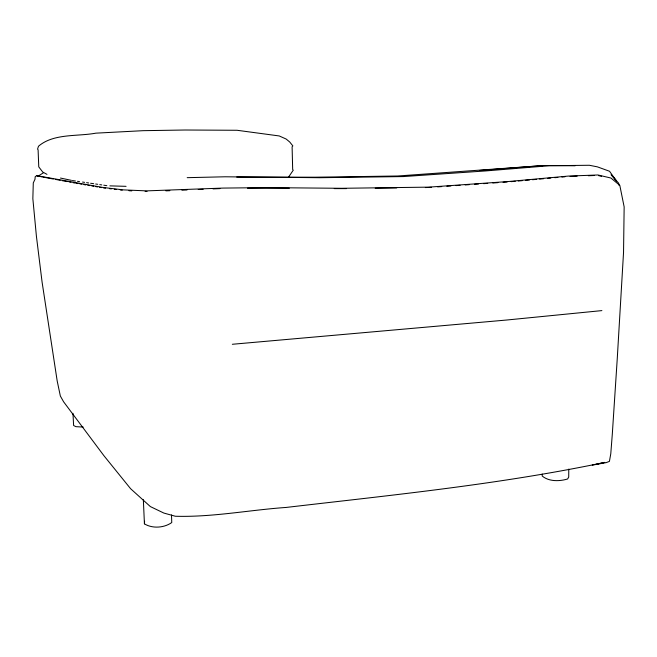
<?xml version="1.0" encoding="UTF-8"?>
<svg xmlns="http://www.w3.org/2000/svg" width="657" height="657" viewBox="0 0 657 657"><rect width="100%" height="100%" fill="white"/><g stroke="black" fill="none" stroke-linecap="round" stroke-linejoin="round"><path stroke-width="0.99" d="M542.222 474.067L542.214 476.038C548.948 481.712 559.534 481.441 567.623 478.978L568.716 477.015L568.781 469.09M171.502 514.957L171.756 522.553C164.143 527.932 152.449 528.795 144.433 523.851L144.573 521.239M288.793 176.749L293.252 170.196L292.677 169.547L292.102 146.823L292.833 145.879L289.745 142.027L286.165 139.046L279.225 135.95L237.07 130.275L185.044 130.012L143.169 130.677L95.889 133.157C77.395 136.623 53.644 133.231 38.492 146.232L37.556 149.147L38.098 149.804L38.763 166.878L42.713 172.019L46.976 174.36M595.152 464.507L604.744 462.397C499.78 484.381 392.664 494.976 286.214 507.434C249.274 510.013 212.425 517.346 175.337 516.246L163.88 513.068L150.396 506.604L130.595 488.701L103.888 455.662L63.606 401.797L60.345 396.007L57.184 380.937L42.081 282.058L36.414 236.257L32.85 198.669L33.285 182.925L35.002 179.221L35.182 176.749L36.726 175.657L39.083 175.567L43.526 172.717M592.277 465.14L606.165 462.635L609.417 461.395L610.78 453.749L612.299 434.236L617.276 358.369L623.542 252.378L624.15 206.898L619.806 185.373L610.92 178.031L597.927 174.976L568.354 176.076L508.493 181.513L428.799 187.138L341.755 188.296L266.142 187.631L223.035 188.083L146.536 190.875L123.459 189.889L102.779 187.434L36.726 175.657L39.083 175.567M601.886 310.605L506.826 320.008L232.34 344.276M511.179 181.652L515.244 181.283M518.291 181.012L522.348 180.642M525.395 180.363L529.452 179.993M532.499 179.722L536.555 179.353M539.602 179.074L543.659 178.712M547.716 178.343L550.763 178.063M554.82 177.694L557.867 177.423M561.924 177.053L564.971 176.774M543.117 165.58L397.657 176.002L315.155 177.209L236.709 177.061M479.807 170.45L543.577 165.539L575.13 165.778M431.485 187.319L425.35 187.574M437.619 186.884L441.709 186.596M446.817 186.235L450.907 185.947M456.015 185.594L460.105 185.307M465.213 184.946L469.303 184.658M474.411 184.297L478.501 184.009M483.609 183.656L487.699 183.369M492.807 183.007L497.916 182.646M503.032 182.293L507.114 182.005M181.923 190.193L187.015 189.98M83.217 427.083L75.949 426.664L73.617 425.514L72.96 413.294M198.217 189.503L203.161 189.298M213.04 188.896L219.955 188.608M165.893 190.85L169.859 190.694M570.046 176.421L577.174 176.15M588.368 175.731L594.47 175.501M346.535 188.616L334.273 188.616M375.196 188.239L396.688 187.951M247.484 188.222L289.376 188.231M187.188 177.669L225.031 176.79L319.721 177.71L403.398 176.569L485.515 170.943L549.318 165.736L589.354 165.268L597.377 166.853L609.54 171.263L616.545 181.143L611.125 174.655L618.722 183.278L619.001 185.266M145.115 191.384L147.02 191.433M126.07 186.333L109.875 185.865M128.944 190.719L131.794 190.875M103.551 187.951L105.514 188.189M109.448 188.666L111.411 188.904M114.359 189.265L116.322 189.495M120.256 189.972L122.218 190.21M72.418 180.552L75.456 181.004M77.477 181.299L79.505 181.603M82.536 182.055L84.564 182.35M86.584 182.654L88.613 182.95M90.633 183.254L93.672 183.705M95.692 184.001L97.721 184.305M99.741 184.609L101.769 184.904M103.79 185.208L106.828 185.66M76.015 183.246L77.978 183.582M79.949 183.919L81.911 184.256M83.882 184.592L85.845 184.929M87.816 185.266L89.779 185.603M91.75 185.931L93.713 186.268M95.684 186.604L97.647 186.941M99.618 187.278L101.58 187.615M37.326 176.035L39.034 176.355M40.742 176.667L42.459 176.988M43.444 177.176L53.316 179.016M55.287 179.377L60.222 180.297M62.193 180.667L67.129 181.587M69.1 181.956L71.079 182.326M73.05 182.687L75.021 183.057M60.477 178.055L71.424 180.346M598.511 175.616L601.484 176.306M143.341 499.665L144.433 523.851"/></g></svg>
